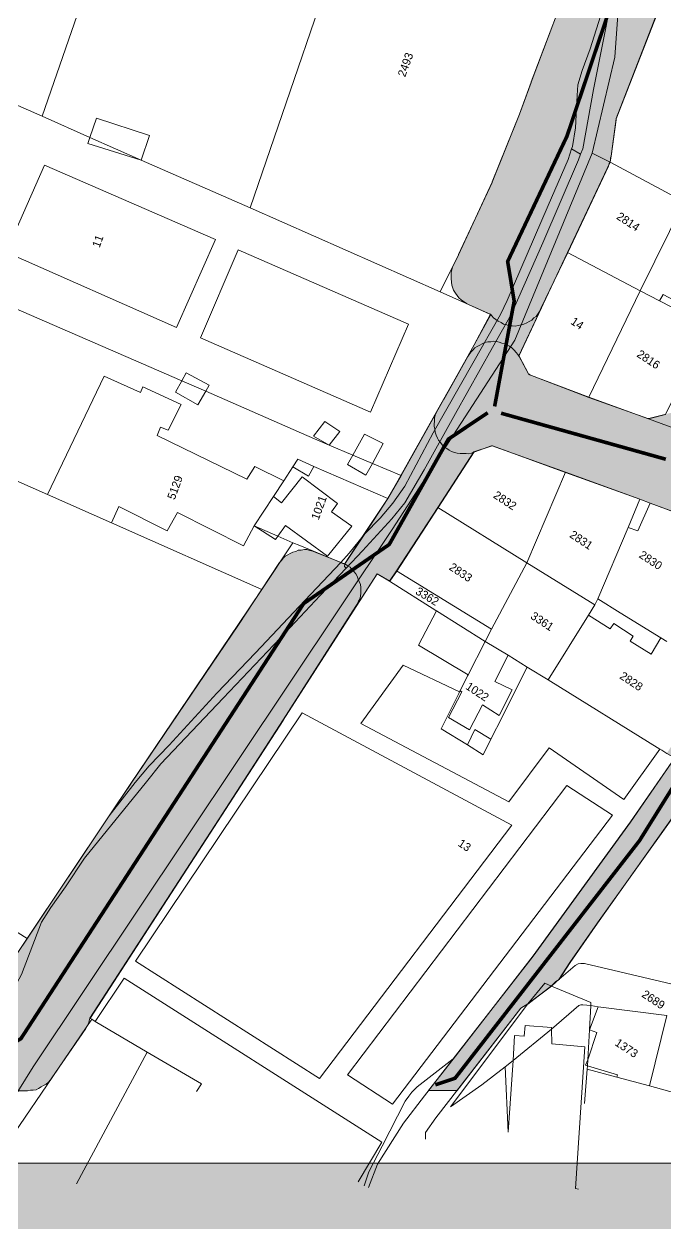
# Model space of a CAD drawing. Header units: metres. Extents: x -334141 to -333355, y -28168 to -27441.
# Drawn here: x -333863.6 to -333766.2, y -28016.8 to -27834.7 of the extents above; entities that cross this region are included whole.
import ezdxf

# ---------------------------------------------------------------- set-up
doc = ezdxf.new("R2010")
doc.units = ezdxf.units.M
for name, color, linetype, lineweight, true_color in [('EB-12-STREET-9-16M', 7, 'CONTINUOUS', 18, 0x84917d), ('EB-12-STREET-UNDER-9M', 7, 'CONTINUOUS', 18, 0xb7c0b2), ('EB-12-STREET-VOID', 7, 'CONTINUOUS', 18, 0xe5e8e1), ('EB-BASE-DIVIDING', 7, 'CONTINUOUS', 18, 0xc8bcac), ('EB-BASE-EASEMENTS', 7, 'CONTINUOUS', 18, 0x71806b), ('EB-BASE-ENCROACHED', 7, 'CONTINUOUS', 18, 0x725d47), ('EB-BASE-PARCEL-NUMBERS', 7, 'CONTINUOUS', 9, 0x8a8d90), ('EB-BASE-PARCELS', 7, 'CONTINUOUS', 18, 0x8a8d90), ('EB-BASE-SECTIONS', 7, 'CONTINUOUS', 9, 0xded8cf), ('EB-BASE-SHEETS', 7, 'CONTINUOUS', 9, 0xded8cf), ('EB-BASE-STRUCTURES', 7, 'CONTINUOUS', 18, 0x4e504d), ('EB-KEY-BACKGROUND', 7, 'CONTINUOUS', 0, 0xf4f2ed), ('EB-KEY-TEXT', 7, 'CONTINUOUS', 13, 0x151515)]:
    doc.layers.add(name, color=color, linetype=linetype, lineweight=lineweight, true_color=true_color)
doc.styles.add('OD-INTER', font='Inter.ttf')

msp = doc.modelspace()

# ---------------------------------------------------------------- hatches: boundary and pattern name
at = {"layer": 'EB-12-STREET-VOID', "transparency": 33554630}
for points in [[(-333766.02, -27829.99), (-333766.21, -27830.2), (-333766.61, -27830.97), (-333766.71, -27831.19), (-333773.63, -27849.04), (-333773.64, -27849.15), (-333773.64, -27849.26), (-333774.39, -27854.78), (-333774.49, -27855), (-333774.51, -27855.44), (-333774.71, -27855.88), (-333774.82, -27856.32), (-333781.02, -27869.42), (-333785.12, -27877.94), (-333785.32, -27878.37), (-333785.51, -27878.7), (-333785.81, -27879.13), (-333786.18, -27879.34), (-333786.47, -27879.67), (-333786.85, -27879.87), (-333787.23, -27880.08), (-333787.7, -27880.29), (-333788.07, -27880.39), (-333788.54, -27880.48), (-333789, -27880.58), (-333789.47, -27880.56), (-333789.93, -27880.54), (-333790.29, -27880.42), (-333790.75, -27880.29), (-333791.12, -27880.06), (-333791.57, -27879.82), (-333791.93, -27879.58), (-333792.29, -27879.35), (-333792.56, -27879.01), (-333792.74, -27878.78), (-333792.83, -27878.77), (-333796.11, -27877.33), (-333796.47, -27877.09), (-333796.84, -27876.86), (-333797.2, -27876.62), (-333797.56, -27876.28), (-333797.82, -27875.93), (-333798.09, -27875.59), (-333798.35, -27875.14), (-333798.52, -27874.69), (-333798.6, -27874.35), (-333798.67, -27873.91), (-333798.75, -27873.35), (-333798.73, -27872.91), (-333798.72, -27872.46), (-333798.61, -27872.02), (-333798.5, -27871.58), (-333798.3, -27871.25), (-333797.61, -27869.84), (-333797.6, -27869.73), (-333792.49, -27858.8), (-333792.49, -27858.69), (-333788.33, -27848.41), (-333788.33, -27848.41), (-333786.59, -27843.58), (-333786.58, -27843.47), (-333779.85, -27825.73), (-333779.85, -27825.73), (-333779.85, -27825.95), (-333779.6, -27826.62), (-333779.35, -27827.41), (-333779, -27828.09), (-333778.66, -27828.77), (-333778.13, -27829.45), (-333777.59, -27830.02), (-333777.06, -27830.6), (-333776.42, -27831.06), (-333775.7, -27831.42), (-333775.06, -27831.78), (-333774.24, -27832.03), (-333773.51, -27832.28), (-333772.77, -27832.3), (-333771.93, -27832.33), (-333771.19, -27832.36), (-333770.36, -27832.28), (-333769.61, -27832.08), (-333768.86, -27831.78), (-333768.11, -27831.47), (-333767.44, -27831.05), (-333766.87, -27830.51), (-333766.3, -27829.98), (-333765.72, -27829.44), (-333765.24, -27828.8), (-333764.94, -27828.25), (-333764.94, -27828.25), (-333766.02, -27829.99)], [(-333795.22, -27883.46), (-333792.74, -27878.78), (-333792.56, -27879.01), (-333792.29, -27879.35), (-333791.93, -27879.58), (-333791.57, -27879.82), (-333791.12, -27880.06), (-333790.75, -27880.29), (-333790.29, -27880.42), (-333789.93, -27880.54), (-333789.47, -27880.56), (-333789, -27880.58), (-333788.54, -27880.48), (-333788.07, -27880.39), (-333787.7, -27880.29), (-333787.23, -27880.08), (-333786.85, -27879.87), (-333786.47, -27879.67), (-333786.18, -27879.34), (-333785.81, -27879.13), (-333785.51, -27878.7), (-333785.32, -27878.37), (-333785.12, -27877.94), (-333785.02, -27877.83), (-333788.43, -27885.15), (-333788.34, -27885.26), (-333788.6, -27884.92), (-333788.87, -27884.58), (-333789.13, -27884.23), (-333789.49, -27883.89), (-333789.85, -27883.65), (-333790.22, -27883.42), (-333790.58, -27883.29), (-333791.04, -27883.17), (-333791.41, -27883.04), (-333791.86, -27882.92), (-333792.33, -27882.9), (-333792.7, -27883), (-333793.16, -27882.98), (-333793.63, -27883.08), (-333794.01, -27883.28), (-333794.38, -27883.49), (-333794.76, -27883.7), (-333795.14, -27883.91), (-333795.43, -27884.23), (-333795.72, -27884.56), (-333796.01, -27884.88), (-333796.2, -27885.21), (-333799.86, -27891.74), (-333795.22, -27883.46)], [(-333703.31, -27902.58), (-333712.53, -27922.46), (-333712.83, -27923.01), (-333713.51, -27924.09), (-333713.81, -27924.52), (-333714, -27924.85), (-333714.29, -27925.17), (-333714.67, -27925.49), (-333714.96, -27925.71), (-333715.43, -27925.91), (-333715.81, -27926.12), (-333716.19, -27926.33), (-333716.65, -27926.42), (-333717.12, -27926.52), (-333717.49, -27926.5), (-333717.95, -27926.49), (-333718.41, -27926.36), (-333718.87, -27926.34), (-333719.23, -27926.11), (-333719.69, -27925.98), (-333720.05, -27925.75), (-333720.41, -27925.4), (-333720.59, -27925.28), (-333720.68, -27925.28), (-333720.77, -27925.17), (-333730.1, -27921.73), (-333738.77, -27918.43), (-333738.96, -27918.42), (-333739.05, -27918.42), (-333741.75, -27918.88), (-333741.84, -27918.87), (-333741.94, -27918.87), (-333742.22, -27918.97), (-333742.6, -27919.18), (-333743.06, -27919.27), (-333743.44, -27919.37), (-333743.9, -27919.36), (-333744.27, -27919.34), (-333744.73, -27919.22), (-333745.19, -27919.2), (-333745.55, -27919.08), (-333745.92, -27918.84), (-333746.28, -27918.61), (-333746.64, -27918.37), (-333747, -27918.14), (-333747.27, -27917.79), (-333747.53, -27917.45), (-333747.8, -27917.11), (-333747.8, -27917), (-333749.29, -27914.72), (-333749.38, -27914.61), (-333749.47, -27914.61), (-333758.7, -27911.06), (-333768.48, -27907.5), (-333770.03, -27906.89), (-333781.37, -27902.82), (-333792.42, -27898.77), (-333792.52, -27898.77), (-333792.61, -27898.76), (-333795.14, -27899.67), (-333795.23, -27899.67), (-333795.61, -27899.88), (-333796.08, -27899.97), (-333796.45, -27899.96), (-333796.91, -27899.94), (-333797.37, -27899.93), (-333797.83, -27899.91), (-333798.2, -27899.79), (-333798.66, -27899.66), (-333799.02, -27899.43), (-333799.38, -27899.19), (-333799.74, -27898.96), (-333800.1, -27898.61), (-333800.37, -27898.27), (-333800.63, -27897.93), (-333800.81, -27897.59), (-333800.98, -27897.14), (-333801.15, -27896.69), (-333801.22, -27896.24), (-333801.3, -27895.79), (-333801.29, -27895.46), (-333801.27, -27895.02), (-333801.26, -27894.57), (-333801.15, -27894.13), (-333800.95, -27893.7), (-333800.75, -27893.26), (-333796.2, -27885.21), (-333796.01, -27884.88), (-333795.72, -27884.56), (-333795.43, -27884.23), (-333795.14, -27883.91), (-333794.76, -27883.7), (-333794.38, -27883.49), (-333794.01, -27883.28), (-333793.63, -27883.08), (-333793.16, -27882.98), (-333792.7, -27883), (-333792.33, -27882.9), (-333791.86, -27882.92), (-333791.41, -27883.04), (-333791.04, -27883.17), (-333790.58, -27883.29), (-333790.22, -27883.42), (-333789.85, -27883.65), (-333789.49, -27883.89), (-333789.13, -27884.23), (-333788.87, -27884.58), (-333788.6, -27884.92), (-333788.34, -27885.26), (-333786.95, -27887.86), (-333786.85, -27887.87), (-333786.77, -27887.98), (-333777.81, -27891.41), (-333777.81, -27891.41), (-333768.85, -27894.61), (-333768.76, -27894.61), (-333768.67, -27894.61), (-333766.24, -27894.03), (-333766.15, -27894.04), (-333765.96, -27893.93), (-333765.59, -27893.83), (-333765.12, -27893.74), (-333764.65, -27893.65), (-333764.28, -27893.66), (-333763.82, -27893.68), (-333763.36, -27893.69), (-333762.9, -27893.82), (-333762.54, -27893.94), (-333762.17, -27894.18), (-333761.72, -27894.42), (-333761.36, -27894.65), (-333761.09, -27894.99), (-333760.83, -27895.33), (-333760.56, -27895.68), (-333760.29, -27896.02), (-333759.17, -27898.17), (-333759.08, -27898.28), (-333758.99, -27898.29), (-333750.67, -27901.35), (-333750.67, -27901.35), (-333742.26, -27904.54), (-333742.17, -27904.54), (-333742.08, -27904.54), (-333739.36, -27903.64), (-333739.17, -27903.54), (-333738.89, -27903.44), (-333738.51, -27903.23), (-333738.05, -27903.13), (-333737.59, -27903.15), (-333737.12, -27903.17), (-333736.75, -27903.18), (-333736.29, -27903.19), (-333735.83, -27903.32), (-333735.47, -27903.56), (-333735.01, -27903.68), (-333734.65, -27903.92), (-333734.29, -27904.26), (-333734.03, -27904.61), (-333733.67, -27904.95), (-333733.4, -27905.29), (-333733.23, -27905.63), (-333733.06, -27906.08), (-333732.89, -27906.53), (-333732.57, -27907.99), (-333732.58, -27908.1), (-333732.39, -27908.11), (-333723.25, -27911.54), (-333723.16, -27911.54), (-333723.16, -27911.43), (-333717.17, -27901.87), (-333717.17, -27901.76), (-333717.17, -27901.76), (-333717.17, -27901.76), (-333716.82, -27902.44), (-333716.29, -27903.12), (-333715.85, -27903.69), (-333715.22, -27904.27), (-333714.59, -27904.74), (-333713.95, -27905.09), (-333713.23, -27905.45), (-333712.5, -27905.81), (-333711.67, -27905.95), (-333710.93, -27906.09), (-333710.1, -27906.12), (-333709.36, -27906.14), (-333708.53, -27906.06), (-333707.78, -27905.87), (-333707.03, -27905.56), (-333706.28, -27905.25), (-333705.61, -27904.83), (-333704.95, -27904.3), (-333704.37, -27903.77), (-333703.89, -27903.23), (-333703.4, -27902.58), (-333703.31, -27902.47), (-333703.31, -27902.58)], [(-333814.91, -27916.74), (-333811.87, -27912.07), (-333808.35, -27906.76), (-333806.38, -27903.27), (-333800.75, -27893.26), (-333800.95, -27893.7), (-333801.15, -27894.13), (-333801.26, -27894.57), (-333801.27, -27895.02), (-333801.29, -27895.46), (-333801.3, -27895.79), (-333801.22, -27896.24), (-333801.15, -27896.69), (-333800.98, -27897.14), (-333800.81, -27897.59), (-333800.63, -27897.93), (-333800.37, -27898.27), (-333800.1, -27898.61), (-333799.74, -27898.96), (-333799.38, -27899.19), (-333799.02, -27899.43), (-333798.66, -27899.66), (-333798.2, -27899.79), (-333797.83, -27899.91), (-333797.37, -27899.93), (-333796.91, -27899.94), (-333796.45, -27899.96), (-333796.08, -27899.97), (-333795.61, -27899.88), (-333795.23, -27899.67), (-333800.72, -27908.14), (-333806.98, -27917.79), (-333808.05, -27919.31), (-333809.96, -27918.24), (-333824.26, -27940.39), (-333853.54, -27985.64), (-333853.54, -27985.64), (-333824.26, -27940.5), (-333824.26, -27940.39), (-333813.19, -27923.13), (-333812.99, -27922.8), (-333812.79, -27922.36), (-333812.59, -27922.04), (-333812.49, -27921.6), (-333812.47, -27921.15), (-333812.46, -27920.71), (-333812.44, -27920.27), (-333812.52, -27919.82), (-333812.69, -27919.37), (-333812.86, -27919.03), (-333813.03, -27918.58), (-333813.2, -27918.24), (-333813.47, -27917.9), (-333813.83, -27917.55), (-333814.09, -27917.21), (-333814.45, -27916.98), (-333814.81, -27916.74), (-333815.27, -27916.61), (-333814.91, -27916.74)], [(-333853.64, -27985.75), (-333853.74, -27986.08), (-333853.85, -27986.52), (-333854.04, -27986.85), (-333854.24, -27987.28), (-333859.42, -27994.76), (-333859.61, -27995.09), (-333859.9, -27995.41), (-333860.28, -27995.73), (-333860.66, -27995.94), (-333861.04, -27996.15), (-333861.42, -27996.36), (-333861.79, -27996.56), (-333862.26, -27996.66), (-333862.63, -27996.65), (-333863.1, -27996.74), (-333870.04, -27996.72), (-333870.5, -27996.7), (-333870.87, -27996.69), (-333871.33, -27996.56), (-333871.7, -27996.44), (-333872.15, -27996.2), (-333872.51, -27995.96), (-333872.87, -27995.73), (-333873.23, -27995.38), (-333873.5, -27995.04), (-333873.76, -27994.7), (-333873.94, -27994.36), (-333874.2, -27994.02), (-333874.28, -27993.57), (-333874.45, -27993.12), (-333874.53, -27992.67), (-333874.51, -27992.23), (-333874.49, -27991.79), (-333874.48, -27991.34), (-333874.37, -27990.9), (-333874.17, -27990.58), (-333873.97, -27990.14), (-333873.77, -27989.7), (-333866.04, -27977.99), (-333866.04, -27977.88), (-333863.11, -27973.54), (-333850.7, -27954.99), (-333847.38, -27950.12), (-333847.37, -27950), (-333831.06, -27925.94), (-333827.54, -27920.62), (-333824.8, -27916.5), (-333824.52, -27916.18), (-333824.23, -27915.85), (-333823.94, -27915.53), (-333823.56, -27915.32), (-333823.18, -27915.11), (-333822.8, -27914.91), (-333822.34, -27914.81), (-333821.96, -27914.6), (-333821.5, -27914.62), (-333821.03, -27914.52), (-333820.66, -27914.54), (-333820.2, -27914.66), (-333819.75, -27914.79), (-333819.38, -27914.92), (-333815.45, -27916.5), (-333815.27, -27916.61), (-333814.81, -27916.74), (-333814.45, -27916.98), (-333814.09, -27917.21), (-333813.83, -27917.55), (-333813.47, -27917.9), (-333813.2, -27918.24), (-333813.03, -27918.58), (-333812.86, -27919.03), (-333812.69, -27919.37), (-333812.52, -27919.82), (-333812.44, -27920.27), (-333812.46, -27920.71), (-333812.47, -27921.15), (-333812.49, -27921.6), (-333812.59, -27922.04), (-333812.79, -27922.36), (-333812.99, -27922.8), (-333813.19, -27923.13), (-333824.26, -27940.39), (-333824.26, -27940.5), (-333853.54, -27985.64), (-333853.64, -27985.75), (-333853.64, -27985.75)], [(-333744.79, -27923.54), (-333749, -27930.05), (-333754.88, -27939.28), (-333760.85, -27948.62), (-333765.07, -27955.24), (-333776.47, -27971.27), (-333780.66, -27977.23), (-333782.32, -27979.83), (-333782.8, -27980.15), (-333783.47, -27980.79), (-333787.08, -27983.55), (-333788.13, -27984.18), (-333797.83, -27996.71), (-333802.18, -27996.67), (-333798.4, -27991.92), (-333786.27, -27976.25), (-333771.48, -27955.9), (-333764.75, -27946.15), (-333765.93, -27945.44), (-333758.18, -27933.28), (-333750.06, -27920.69), (-333748, -27917.55), (-333747.8, -27917.11), (-333747.53, -27917.45), (-333747.27, -27917.79), (-333747, -27918.14), (-333746.64, -27918.37), (-333746.28, -27918.61), (-333745.92, -27918.84), (-333745.55, -27919.08), (-333745.19, -27919.2), (-333744.73, -27919.22), (-333744.27, -27919.34), (-333743.9, -27919.36), (-333743.44, -27919.37), (-333743.06, -27919.27), (-333742.6, -27919.18), (-333742.22, -27918.97), (-333741.94, -27918.87), (-333741.84, -27918.87), (-333744.79, -27923.54)]]:
    msp.add_hatch(color=256, dxfattribs=at).paths.add_polyline_path(points)
at = {"layer": 'EB-KEY-BACKGROUND', "transparency": 33554687}
msp.add_hatch(color=256, dxfattribs=at).paths.add_polyline_path([(-334064.11, -28007.72), (-333479.11, -28007.72), (-333479.11, -28168.22), (-334064.11, -28168.22)])

# ---------------------------------------------------------------- linework, layer by layer
at = {"layer": 'EB-12-STREET-9-16M', "const_width": 0.55}
for points in [[(-333792.12, -27892.79), (-333789.15, -27876.8), (-333790.14, -27870.77), (-333781.14, -27851.77), (-333774.1, -27830.81), (-333772.12, -27808.79), (-333768.18, -27804.82)], [(-333876.11, -27995.73), (-333864.11, -27988.82), (-333821.14, -27922.73), (-333808.14, -27913.76), (-333799.15, -27897.76), (-333793.17, -27893.75)], [(-333766.11, -27900.81), (-333791.14, -27893.82)]]:
    msp.add_lwpolyline(points, dxfattribs=at)
at = {"layer": 'EB-12-STREET-UNDER-9M', "const_width": 0.55}
msp.add_lwpolyline([(-333801.13, -27995.82), (-333798.13, -27994.82), (-333770.1, -27958.73), (-333745.17, -27918.76), (-333745.16, -27915.76), (-333741.13, -27911.79)], dxfattribs=at)
at = {"layer": 'EB-12-STREET-VOID'}
for points in [[(-333766.71, -27831.19), (-333773.63, -27849.04), (-333773.64, -27849.15), (-333773.64, -27849.26), (-333774.39, -27854.78), (-333774.49, -27855), (-333774.51, -27855.44), (-333774.71, -27855.88), (-333774.82, -27856.32), (-333781.02, -27869.42), (-333785.12, -27877.94), (-333785.32, -27878.37), (-333785.51, -27878.7), (-333785.81, -27879.13), (-333786.18, -27879.34), (-333786.47, -27879.67), (-333786.85, -27879.87), (-333787.23, -27880.08), (-333787.7, -27880.29), (-333788.07, -27880.39), (-333788.54, -27880.48), (-333789, -27880.58), (-333789.47, -27880.56), (-333789.93, -27880.54), (-333790.29, -27880.42), (-333790.75, -27880.29), (-333791.12, -27880.06), (-333791.57, -27879.82), (-333791.93, -27879.58), (-333792.29, -27879.35), (-333792.56, -27879.01), (-333792.74, -27878.78), (-333792.83, -27878.77), (-333796.11, -27877.33), (-333796.47, -27877.09), (-333796.84, -27876.86), (-333797.2, -27876.62), (-333797.56, -27876.28), (-333797.82, -27875.93), (-333798.09, -27875.59), (-333798.35, -27875.14), (-333798.52, -27874.69), (-333798.6, -27874.35), (-333798.67, -27873.91), (-333798.75, -27873.35), (-333798.73, -27872.91), (-333798.72, -27872.46), (-333798.61, -27872.02), (-333798.5, -27871.58), (-333798.3, -27871.25), (-333797.61, -27869.84), (-333797.6, -27869.73), (-333792.49, -27858.8), (-333792.49, -27858.69), (-333788.33, -27848.41), (-333788.33, -27848.41), (-333786.59, -27843.58), (-333786.58, -27843.47), (-333779.85, -27825.73)], [(-333758.7, -27911.06), (-333768.48, -27907.5), (-333770.03, -27906.89), (-333781.37, -27902.82), (-333792.42, -27898.77), (-333792.52, -27898.77), (-333792.61, -27898.76), (-333795.14, -27899.67), (-333795.23, -27899.67), (-333795.61, -27899.88), (-333796.08, -27899.97), (-333796.45, -27899.96), (-333796.91, -27899.94), (-333797.37, -27899.93), (-333797.83, -27899.91), (-333798.2, -27899.79), (-333798.66, -27899.66), (-333799.02, -27899.43), (-333799.38, -27899.19), (-333799.74, -27898.96), (-333800.1, -27898.61), (-333800.37, -27898.27), (-333800.63, -27897.93), (-333800.81, -27897.59), (-333800.98, -27897.14), (-333801.15, -27896.69), (-333801.22, -27896.24), (-333801.3, -27895.79), (-333801.29, -27895.46), (-333801.27, -27895.02), (-333801.26, -27894.57), (-333801.15, -27894.13), (-333800.95, -27893.7), (-333800.75, -27893.26), (-333796.2, -27885.21), (-333796.01, -27884.88), (-333795.72, -27884.56), (-333795.43, -27884.23), (-333795.14, -27883.91), (-333794.76, -27883.7), (-333794.38, -27883.49), (-333794.01, -27883.28), (-333793.63, -27883.08), (-333793.16, -27882.98), (-333792.7, -27883), (-333792.33, -27882.9), (-333791.86, -27882.92), (-333791.41, -27883.04), (-333791.04, -27883.17), (-333790.58, -27883.29), (-333790.22, -27883.42), (-333789.85, -27883.65), (-333789.49, -27883.89), (-333789.13, -27884.23), (-333788.87, -27884.58), (-333788.6, -27884.92), (-333788.34, -27885.26), (-333786.95, -27887.86), (-333786.85, -27887.87), (-333786.77, -27887.98), (-333777.81, -27891.41), (-333777.81, -27891.41), (-333768.85, -27894.61), (-333768.76, -27894.61), (-333768.67, -27894.61), (-333766.24, -27894.03), (-333766.15, -27894.04)], [(-333866.04, -27977.88), (-333863.11, -27973.54), (-333850.7, -27954.99), (-333847.38, -27950.12), (-333847.37, -27950), (-333831.06, -27925.94), (-333827.54, -27920.62), (-333824.8, -27916.5), (-333824.52, -27916.18), (-333824.23, -27915.85), (-333823.94, -27915.53), (-333823.56, -27915.32), (-333823.18, -27915.11), (-333822.8, -27914.91), (-333822.34, -27914.81), (-333821.96, -27914.6), (-333821.5, -27914.62), (-333821.03, -27914.52), (-333820.66, -27914.54), (-333820.2, -27914.66), (-333819.75, -27914.79), (-333819.38, -27914.92), (-333815.45, -27916.5), (-333815.27, -27916.61), (-333814.81, -27916.74), (-333814.45, -27916.98), (-333814.09, -27917.21), (-333813.83, -27917.55), (-333813.47, -27917.9), (-333813.2, -27918.24), (-333813.03, -27918.58), (-333812.86, -27919.03), (-333812.69, -27919.37), (-333812.52, -27919.82), (-333812.44, -27920.27), (-333812.46, -27920.71), (-333812.47, -27921.15), (-333812.49, -27921.6), (-333812.59, -27922.04), (-333812.79, -27922.36), (-333812.99, -27922.8), (-333813.19, -27923.13), (-333824.26, -27940.39), (-333824.26, -27940.5), (-333853.54, -27985.64), (-333853.64, -27985.75), (-333853.64, -27985.75), (-333853.64, -27985.75), (-333853.74, -27986.08), (-333853.85, -27986.52), (-333854.04, -27986.85), (-333854.24, -27987.28), (-333859.42, -27994.76), (-333859.61, -27995.09), (-333859.9, -27995.41), (-333860.28, -27995.73), (-333860.66, -27995.94), (-333861.04, -27996.15), (-333861.42, -27996.36), (-333861.79, -27996.56), (-333862.26, -27996.66), (-333862.63, -27996.65), (-333863.1, -27996.74), (-333870.04, -27996.72)], [(-333765.07, -27955.24), (-333776.47, -27971.27), (-333780.66, -27977.23), (-333782.32, -27979.83), (-333782.8, -27980.15), (-333783.47, -27980.79), (-333787.08, -27983.55), (-333788.13, -27984.18), (-333797.83, -27996.71), (-333802.18, -27996.67), (-333798.4, -27991.92), (-333786.27, -27976.25), (-333771.48, -27955.9), (-333764.75, -27946.15)]]:
    msp.add_lwpolyline(points, dxfattribs=at)
for points in [[(-333795.22, -27883.46), (-333792.74, -27878.78), (-333792.56, -27879.01), (-333792.29, -27879.35), (-333791.93, -27879.58), (-333791.57, -27879.82), (-333791.12, -27880.06), (-333790.75, -27880.29), (-333790.29, -27880.42), (-333789.93, -27880.54), (-333789.47, -27880.56), (-333789, -27880.58), (-333788.54, -27880.48), (-333788.07, -27880.39), (-333787.7, -27880.29), (-333787.23, -27880.08), (-333786.85, -27879.87), (-333786.47, -27879.67), (-333786.18, -27879.34), (-333785.81, -27879.13), (-333785.51, -27878.7), (-333785.32, -27878.37), (-333785.12, -27877.94), (-333785.02, -27877.83), (-333788.43, -27885.15), (-333788.34, -27885.26), (-333788.6, -27884.92), (-333788.87, -27884.58), (-333789.13, -27884.23), (-333789.49, -27883.89), (-333789.85, -27883.65), (-333790.22, -27883.42), (-333790.58, -27883.29), (-333791.04, -27883.17), (-333791.41, -27883.04), (-333791.86, -27882.92), (-333792.33, -27882.9), (-333792.7, -27883), (-333793.16, -27882.98), (-333793.63, -27883.08), (-333794.01, -27883.28), (-333794.38, -27883.49), (-333794.76, -27883.7), (-333795.14, -27883.91), (-333795.43, -27884.23), (-333795.72, -27884.56), (-333796.01, -27884.88), (-333796.2, -27885.21), (-333799.86, -27891.74), (-333795.22, -27883.46)], [(-333814.91, -27916.74), (-333811.87, -27912.07), (-333808.35, -27906.76), (-333806.38, -27903.27), (-333800.75, -27893.26), (-333800.95, -27893.7), (-333801.15, -27894.13), (-333801.26, -27894.57), (-333801.27, -27895.02), (-333801.29, -27895.46), (-333801.3, -27895.79), (-333801.22, -27896.24), (-333801.15, -27896.69), (-333800.98, -27897.14), (-333800.81, -27897.59), (-333800.63, -27897.93), (-333800.37, -27898.27), (-333800.1, -27898.61), (-333799.74, -27898.96), (-333799.38, -27899.19), (-333799.02, -27899.43), (-333798.66, -27899.66), (-333798.2, -27899.79), (-333797.83, -27899.91), (-333797.37, -27899.93), (-333796.91, -27899.94), (-333796.45, -27899.96), (-333796.08, -27899.97), (-333795.61, -27899.88), (-333795.23, -27899.67), (-333800.72, -27908.14), (-333806.98, -27917.79), (-333808.05, -27919.31), (-333809.96, -27918.24), (-333824.26, -27940.39), (-333853.54, -27985.64), (-333853.54, -27985.64), (-333824.26, -27940.5), (-333824.26, -27940.39), (-333813.19, -27923.13), (-333812.99, -27922.8), (-333812.79, -27922.36), (-333812.59, -27922.04), (-333812.49, -27921.6), (-333812.47, -27921.15), (-333812.46, -27920.71), (-333812.44, -27920.27), (-333812.52, -27919.82), (-333812.69, -27919.37), (-333812.86, -27919.03), (-333813.03, -27918.58), (-333813.2, -27918.24), (-333813.47, -27917.9), (-333813.83, -27917.55), (-333814.09, -27917.21), (-333814.45, -27916.98), (-333814.81, -27916.74), (-333815.27, -27916.61), (-333814.91, -27916.74)]]:
    msp.add_lwpolyline(points, close=True, dxfattribs=at)
at = {"layer": 'EB-BASE-DIVIDING'}
for points in [[(-333780.42, -27853.68), (-333780.29, -27853.29), (-333779.81, -27850.49), (-333779.6, -27845.59), (-333779.47, -27843.96), (-333778.84, -27841.76), (-333777.6, -27838.5), (-333775.72, -27832.54), (-333773.91, -27827.47), (-333773.28, -27825.75), (-333770.63, -27818.5), (-333769.61, -27818.64), (-333772.24, -27825.76)], [(-333772.24, -27825.76), (-333774.16, -27830.94), (-333774.82, -27833.14), (-333775.21, -27835.27), (-333777.08, -27844.63), (-333778.73, -27853.68), (-333779.05, -27854.48)], [(-333779.05, -27854.48), (-333779.39, -27855.35), (-333784.81, -27867.94), (-333789.61, -27878.82), (-333792.45, -27883.86), (-333798.08, -27893.86), (-333802.83, -27902.44), (-333805.75, -27907.41), (-333807.73, -27909.85), (-333812.22, -27914.71), (-333814.7, -27917.34)], [(-333811.86, -27912.12), (-333809.5, -27909.78), (-333807.57, -27907.48), (-333805.77, -27904.89), (-333801.48, -27896.8), (-333795.45, -27886.24), (-333791.24, -27878.82), (-333790.21, -27876.69), (-333783.97, -27862.29), (-333780.94, -27855.27), (-333780.42, -27853.68)], [(-333780.42, -27853.68), (-333779.05, -27854.48)], [(-333815.49, -27916.48), (-333820.96, -27922.24), (-333828.48, -27930.2), (-333834.35, -27936.34), (-333841.6, -27944.22), (-333844.61, -27947.39), (-333846.73, -27949.9), (-333850.68, -27954.99)], [(-333814.9, -27916.72), (-333814.95, -27917.09), (-333814.7, -27917.34)], [(-333814.7, -27917.34), (-333818.61, -27921.51), (-333824.7, -27928), (-333833.38, -27937.12), (-333842.84, -27947.08), (-333845.04, -27949.83), (-333854.45, -27961.42), (-333857.35, -27965.74), (-333859.55, -27968.87), (-333860.97, -27971.11), (-333864.02, -27979.07), (-333866.38, -27983.48), (-333870.93, -27991.51), (-333871.62, -27992.59), (-333872.28, -27993.48), (-333873.47, -27994.6), (-333880.5, -28001.02), (-333881.66, -28001.8)]]:
    msp.add_lwpolyline(points, dxfattribs=at)
at = {"layer": 'EB-BASE-EASEMENTS'}
for points in [[(-333811.86, -27912.12), (-333814.21, -27915.1), (-333815.49, -27916.48)], [(-333818.74, -27994.86), (-333789.51, -27956.37), (-333821.35, -27939.34), (-333846.67, -27977.03)], [(-333846.67, -27977.03), (-333818.74, -27994.86)]]:
    msp.add_lwpolyline(points, dxfattribs=at)
at = {"layer": 'EB-BASE-ENCROACHED'}
for points in [[(-333787.05, -27983.52), (-333784.49, -27980.4), (-333783.48, -27980.83)], [(-333783.48, -27980.83), (-333777.48, -27983.33), (-333777.49, -27983.8)], [(-333798.82, -27999.18), (-333787.05, -27983.52)]]:
    msp.add_lwpolyline(points, dxfattribs=at)
at = {"layer": 'EB-BASE-PARCELS'}
for points in [[(-333860.89, -27848.73), (-333845.26, -27803.63)], [(-333812.81, -27814.56), (-333829.29, -27862.64)], [(-333800.38, -27875.41), (-333797.59, -27869.77), (-333792.48, -27858.75), (-333788.36, -27848.42), (-333786.59, -27843.55), (-333779.85, -27825.67), (-333807.61, -27816.25), (-333812.81, -27814.56)], [(-333774.55, -27855.67), (-333774.43, -27854.76), (-333773.64, -27849.11), (-333766.63, -27831.1), (-333766.14, -27830.09), (-333764.87, -27828.15), (-333763.82, -27827), (-333762.45, -27825.88)], [(-333891.62, -27835.24), (-333860.89, -27848.73)], [(-333860.89, -27848.73), (-333853.62, -27851.93)], [(-333853.62, -27851.93), (-333845.81, -27855.37)], [(-333845.81, -27855.37), (-333829.29, -27862.64)], [(-333781.05, -27869.39), (-333774.55, -27855.67)], [(-333829.29, -27862.64), (-333800.38, -27875.41)], [(-333769.98, -27875.24), (-333763.34, -27861.74)], [(-333781.05, -27869.39), (-333788.45, -27885.12), (-333786.9, -27887.92), (-333777.8, -27891.36)], [(-333769.98, -27875.24), (-333781.05, -27869.39)], [(-333769.98, -27875.24), (-333777.8, -27891.36)], [(-333769.98, -27875.24), (-333767.06, -27876.74)], [(-333806.34, -27903.28), (-333795.25, -27883.45), (-333792.71, -27878.82), (-333800.38, -27875.41)], [(-333767.06, -27876.74), (-333759.56, -27880.61)], [(-333860.09, -27906.18), (-333875.93, -27899.18), (-333865.43, -27877.72)], [(-333865.43, -27877.72), (-333865.18, -27877.83), (-333839.65, -27888.88)], [(-333768.74, -27894.67), (-333766.14, -27894.03), (-333759.56, -27880.61)], [(-333839.65, -27888.88), (-333836.03, -27890.46)], [(-333836.03, -27890.46), (-333820.66, -27897.18), (-333817.26, -27898.68)], [(-333777.8, -27891.36), (-333768.74, -27894.67)], [(-333768.74, -27894.67), (-333759.12, -27898.24)], [(-333817.26, -27898.68), (-333813.69, -27900.18)], [(-333781.37, -27902.79), (-333792.51, -27898.78), (-333795.28, -27899.71), (-333800.75, -27908.14)], [(-333822.79, -27901.98), (-333822.04, -27900.82), (-333819.58, -27901.89)], [(-333813.69, -27900.18), (-333810.68, -27901.45)], [(-333824.17, -27904.1), (-333822.79, -27901.98)], [(-333819.58, -27901.89), (-333808.34, -27906.78)], [(-333810.68, -27901.45), (-333806.34, -27903.28)], [(-333825.72, -27906.47), (-333824.17, -27904.1)], [(-333806.34, -27903.28), (-333808.34, -27906.78)], [(-333787.22, -27916.55), (-333781.37, -27902.79)], [(-333781.37, -27902.79), (-333770.07, -27906.87)], [(-333850.34, -27910.48), (-333860.09, -27906.18)], [(-333828.64, -27910.94), (-333825.72, -27906.47)], [(-333808.34, -27906.78), (-333811.86, -27912.12)], [(-333800.75, -27908.14), (-333807.02, -27917.77)], [(-333800.75, -27908.14), (-333787.22, -27916.55)], [(-333770.07, -27906.87), (-333771.85, -27911.16)], [(-333770.07, -27906.87), (-333768.48, -27907.46)], [(-333768.48, -27907.46), (-333758.75, -27911.08)], [(-333827.5, -27920.57), (-333850.34, -27910.48)], [(-333825.07, -27912.49), (-333828.64, -27910.94)], [(-333771.85, -27911.16), (-333776.42, -27922.03)], [(-333827.5, -27920.57), (-333822.76, -27913.5)], [(-333822.76, -27913.5), (-333825.07, -27912.49)], [(-333821.71, -27913.93), (-333822.76, -27913.5)], [(-333811.86, -27912.12), (-333814.9, -27916.72)], [(-333815.49, -27916.48), (-333821.71, -27913.93)], [(-333814.9, -27916.72), (-333815.49, -27916.48)], [(-333787.22, -27916.55), (-333792.59, -27926.61)], [(-333776.88, -27922.9), (-333787.22, -27916.55)], [(-333853.35, -27985.87), (-333853.63, -27985.71), (-333824.26, -27940.44), (-333809.99, -27918.24), (-333808.08, -27919.31)], [(-333807.02, -27917.77), (-333808.08, -27919.31)], [(-333807.02, -27917.77), (-333792.59, -27926.61)], [(-333850.68, -27954.99), (-333847.38, -27950.06), (-333831.05, -27925.88), (-333827.5, -27920.57)], [(-333808.08, -27919.31), (-333801.06, -27923.77), (-333800.94, -27923.84)], [(-333776.42, -27922.03), (-333776.88, -27922.9)], [(-333776.42, -27922.03), (-333773.03, -27924.13), (-333766.85, -27927.95)], [(-333800.94, -27923.84), (-333793.57, -27928.47)], [(-333777.87, -27924.49), (-333783.96, -27934.32)], [(-333776.88, -27922.9), (-333777.87, -27924.49)], [(-333792.59, -27926.61), (-333793.57, -27928.47)], [(-333766.85, -27927.95), (-333765.97, -27928.49)], [(-333793.57, -27928.47), (-333796.16, -27933.57)], [(-333793.57, -27928.47), (-333790.07, -27930.55)], [(-333790.07, -27930.55), (-333787.17, -27932.38)], [(-333796.16, -27933.57), (-333796.24, -27933.73), (-333797.38, -27935.99)], [(-333788.42, -27934.88), (-333787.17, -27932.38)], [(-333787.17, -27932.38), (-333783.96, -27934.32)], [(-333792.7, -27943.31), (-333790.93, -27939.89), (-333788.42, -27934.88)], [(-333783.96, -27934.32), (-333767, -27944.82)], [(-333797.47, -27936.16), (-333797.58, -27936.39), (-333800.25, -27941.74), (-333796.24, -27944.2)], [(-333797.38, -27935.99), (-333797.47, -27936.16)], [(-333796.24, -27944.2), (-333793.88, -27945.71), (-333792.7, -27943.31)], [(-333765.93, -27945.49), (-333764.75, -27946.15), (-333771.49, -27955.94), (-333786.28, -27976.27), (-333798.44, -27991.87)], [(-333767, -27944.82), (-333766.73, -27944.99), (-333765.93, -27945.49)], [(-333782.34, -27979.84), (-333780.68, -27977.23), (-333776.49, -27971.22), (-333765.04, -27955.2), (-333760.89, -27948.58)], [(-333863.14, -27973.58), (-333850.68, -27954.99)], [(-333745.51, -27958.12), (-333748.73, -27961.14), (-333749.16, -27961.63), (-333749.46, -27962.31), (-333751.11, -27967.31), (-333752.22, -27971.65), (-333752.84, -27973.65), (-333753.17, -27974.55), (-333754.52, -27977.28), (-333755.47, -27978.81), (-333756.1, -27979.64), (-333756.88, -27980.48), (-333757.61, -27981.05), (-333758.68, -27981.67), (-333759.19, -27981.82), (-333759.79, -27981.81), (-333778.45, -27977.41), (-333779.04, -27977.39), (-333779.43, -27977.46), (-333779.89, -27977.71), (-333782.34, -27979.84)], [(-333866.04, -27977.92), (-333863.14, -27973.58)], [(-333783.48, -27980.83), (-333787.05, -27983.52)], [(-333782.34, -27979.84), (-333782.76, -27980.2), (-333783.48, -27980.83)], [(-333787.05, -27983.52), (-333788.13, -27984.18), (-333801.03, -28000.84), (-333802.62, -28003.08), (-333802.64, -28004.08)], [(-333777.49, -27983.8), (-333778.73, -27983.66), (-333779.02, -27983.66), (-333779.33, -27983.76), (-333783.47, -27987.38)], [(-333777.7, -27987.46), (-333777.49, -27983.8)], [(-333777.49, -27983.8), (-333776.4, -27983.98)], [(-333776.4, -27983.98), (-333765.97, -27985.27)], [(-333853.35, -27985.87), (-333865.2, -28003.29), (-333865.55, -28003.81), (-333866.85, -28005.81), (-333871.26, -28012.56)], [(-333852.81, -27986.19), (-333853.35, -27985.87)], [(-333844.93, -27990.86), (-333852.81, -27986.19)], [(-333768.59, -27996), (-333765.97, -27985.27)], [(-333783.47, -27987.38), (-333789.31, -27992.12)], [(-333777.98, -27992.04), (-333777.7, -27987.46)], [(-333844.93, -27990.86), (-333855.66, -28010.85)], [(-333844.93, -27990.86), (-333836.67, -27995.66), (-333837.44, -27996.83)], [(-333798.44, -27991.87), (-333803.91, -27996.15), (-333804.72, -27996.95), (-333805.18, -27997.53), (-333805.74, -27998.33), (-333809.23, -28005.15), (-333811.25, -28009.03), (-333811.97, -28011.14)], [(-333798.44, -27991.87), (-333802.76, -27997.49), (-333805.95, -28001.67), (-333809.9, -28007.89), (-333811.29, -28011.4)], [(-333790.51, -27993.07), (-333794.07, -27995.81), (-333798.82, -27999.18)], [(-333790.51, -27993.07), (-333789.31, -27992.12)], [(-333790.04, -28003.02), (-333790.51, -27993.07)], [(-333778.06, -27993.46), (-333778.45, -27998.68)], [(-333778.06, -27993.46), (-333778.03, -27992.96)], [(-333773.56, -27994.67), (-333778.06, -27993.46)], [(-333778.03, -27992.96), (-333777.98, -27992.04)], [(-333768.59, -27996), (-333773.56, -27994.67)], [(-333759.33, -27998.56), (-333768.59, -27996)]]:
    msp.add_lwpolyline(points, dxfattribs=at)
at = {"layer": 'EB-BASE-SECTIONS'}
msp.add_lwpolyline([(-333763.34, -27861.74), (-333774.55, -27855.67)], dxfattribs=at)
at = {"layer": 'EB-BASE-SHEETS'}
for points in [[(-333777.28, -27854.34), (-333773.87, -27839.74), (-333773.33, -27832.6), (-333770.82, -27825.78)], [(-333873.31, -28010.77), (-333862.22, -27993.1), (-333807.7, -27911.49), (-333789.07, -27882.74), (-333777.28, -27854.34)], [(-333777.28, -27854.34), (-333774.55, -27855.67)]]:
    msp.add_lwpolyline(points, dxfattribs=at)
at = {"layer": 'EB-BASE-STRUCTURES'}
for points in [[(-333845.81, -27855.37), (-333844.55, -27851.63), (-333852.63, -27848.99), (-333853.62, -27851.93)], [(-333853.62, -27851.93), (-333853.93, -27852.85), (-333845.81, -27855.37)], [(-333840.48, -27880.79), (-333834.53, -27867.44), (-333860.51, -27856.14), (-333866.34, -27869.37)], [(-333866.34, -27869.37), (-333840.48, -27880.79)], [(-333831.09, -27869), (-333836.84, -27882.39)], [(-333836.84, -27882.39), (-333810.97, -27893.65), (-333805.2, -27880.3), (-333831.09, -27869)], [(-333767.06, -27876.74), (-333766.5, -27875.79), (-333759.11, -27879.71)], [(-333836.03, -27890.46), (-333835.51, -27889.54), (-333838.97, -27887.71), (-333839.65, -27888.88)], [(-333824.17, -27904.1), (-333828.58, -27901.91), (-333829.79, -27903.83), (-333843.38, -27897.18), (-333842.9, -27895.92), (-333841.75, -27896.4), (-333839.76, -27892.51), (-333845.58, -27889.83), (-333845.95, -27890.67), (-333851.46, -27888.2), (-333860.09, -27906.18)], [(-333839.65, -27888.88), (-333840.6, -27890.63), (-333837.23, -27892.57), (-333836.03, -27890.46)], [(-333863.14, -27973.58), (-333931.4, -27930.71), (-333929.49, -27927.39), (-333929.91, -27927.13), (-333928.12, -27923.83), (-333928.45, -27923.47), (-333926.52, -27920.09), (-333927.01, -27919.83), (-333925.19, -27916.54), (-333925.56, -27916.22), (-333923.77, -27912.99), (-333924.07, -27912.83), (-333922.1, -27909.34), (-333922.58, -27909.02), (-333920.68, -27905.83), (-333921.03, -27905.46), (-333919.32, -27902.5), (-333919.54, -27902.27), (-333917.71, -27898.88), (-333918.02, -27898.49), (-333916.32, -27895.28), (-333916.54, -27894.93), (-333914.82, -27891.75), (-333915.39, -27891.47)], [(-333815.64, -27896.6), (-333817.91, -27895.07), (-333819.63, -27897.33), (-333817.26, -27898.68)], [(-333817.26, -27898.68), (-333815.64, -27896.6)], [(-333813.69, -27900.18), (-333811.9, -27896.98), (-333809.07, -27898.41), (-333810.68, -27901.45)], [(-333810.68, -27901.45), (-333811.7, -27903.22), (-333814.49, -27901.62), (-333813.69, -27900.18)], [(-333819.58, -27901.89), (-333820.38, -27903.4), (-333822.79, -27901.98)], [(-333825.72, -27906.47), (-333824.49, -27907.41), (-333821.38, -27903.47), (-333816.02, -27907.52), (-333816.9, -27908.79), (-333813.83, -27910.99), (-333817.5, -27915.53), (-333823.88, -27910.85), (-333825.07, -27912.49)], [(-333828.64, -27910.94), (-333830.26, -27913.97), (-333840.33, -27908.89), (-333841.89, -27911.69), (-333849.23, -27907.97), (-333850.34, -27910.48)], [(-333771.85, -27911.16), (-333770.36, -27911.67), (-333768.48, -27907.46)], [(-333825.07, -27912.49), (-333825.4, -27913.01), (-333828.64, -27910.94)], [(-333800.94, -27923.84), (-333803.69, -27929.04), (-333796.16, -27933.57)], [(-333766.85, -27927.95), (-333768.34, -27930.43), (-333771.53, -27928.46), (-333771.07, -27927.66), (-333774.03, -27925.75), (-333774.54, -27926.58), (-333777.87, -27924.49)], [(-333790.07, -27930.55), (-333792.09, -27934.55), (-333789.46, -27935.83), (-333791.42, -27939.72), (-333793.96, -27938.13), (-333795.93, -27941.89), (-333799.11, -27940.03), (-333797.1, -27936.14), (-333797.38, -27935.99)], [(-333797.47, -27936.16), (-333806.01, -27932.11), (-333812.47, -27940.93), (-333789.97, -27952.84), (-333783.84, -27944.66), (-333772.48, -27952.49), (-333767, -27944.82)], [(-333796.24, -27944.2), (-333795.11, -27941.84), (-333792.7, -27943.31)], [(-333807.62, -27998.78), (-333774.23, -27954.85), (-333781.16, -27950.37), (-333814.46, -27994.33)], [(-333852.81, -27986.19), (-333848.43, -27979.61), (-333809.27, -28004.53), (-333812.85, -28010.58)], [(-333776.4, -27983.98), (-333777.7, -27987.46)], [(-333789.31, -27992.12), (-333789.12, -27988.34), (-333787.64, -27988.41), (-333787.48, -27986.81), (-333783.48, -27987.13), (-333783.47, -27987.38)], [(-333783.47, -27987.38), (-333783.45, -27989.62), (-333778.39, -27990.05), (-333779.82, -28011.56), (-333779.37, -28011.68)], [(-333777.7, -27987.46), (-333776.59, -27987.88), (-333777.98, -27992.04)], [(-333790.04, -28003.02), (-333789.31, -27992.12)], [(-333778.03, -27992.96), (-333778.32, -27992.86), (-333777.98, -27992.04)], [(-333778.03, -27992.96), (-333773.46, -27994.29), (-333773.56, -27994.67)], [(-333814.46, -27994.33), (-333807.62, -27998.78)]]:
    msp.add_lwpolyline(points, dxfattribs=at)
at = {"layer": 'EB-KEY-TEXT'}
msp.add_lwpolyline([(-334064.11, -28007.72), (-333479.11, -28007.72), (-333479.11, -28168.22), (-334064.11, -28168.22)], close=True, dxfattribs=at)

# ---------------------------------------------------------------- texts
at = {"layer": 'EB-BASE-PARCEL-NUMBERS', "style": 'OD-INTER'}
for s, rotation, p in [('2493', 69.9902, (-333805.72, -27842.84)), ('2814', 326.646, (-333773.71, -27864.23)), ('11', 69.9902, (-333852.16, -27868.78)), ('14', 326.646, (-333780.68, -27880.18)), ('2816', 326.646, (-333770.63, -27885.15)), ('5129', 69.9902, (-333840.74, -27907.05)), ('2832', 326.646, (-333792.43, -27906.57)), ('1021', 69.9902, (-333818.87, -27910.13)), ('2831', 326.646, (-333780.85, -27912.57)), ('2830', 326.646, (-333770.29, -27915.64)), ('2833', 326.646, (-333799.16, -27917.49)), ('3362', 329.0444, (-333804.26, -27921.21)), ('3361', 326.646, (-333786.78, -27924.92)), ('2828', 326.646, (-333773.24, -27934.03)), ('1022', 326.646, (-333796.64, -27935.62)), ('13', 326.646, (-333797.8, -27959.45)), ('2689', 326.646, (-333769.88, -27982.37)), ('1373', 326.646, (-333773.96, -27989.74))]:
    msp.add_text(s, height=1.25, rotation=rotation, dxfattribs=at).set_placement(p)

doc.saveas('drawing.dxf')
